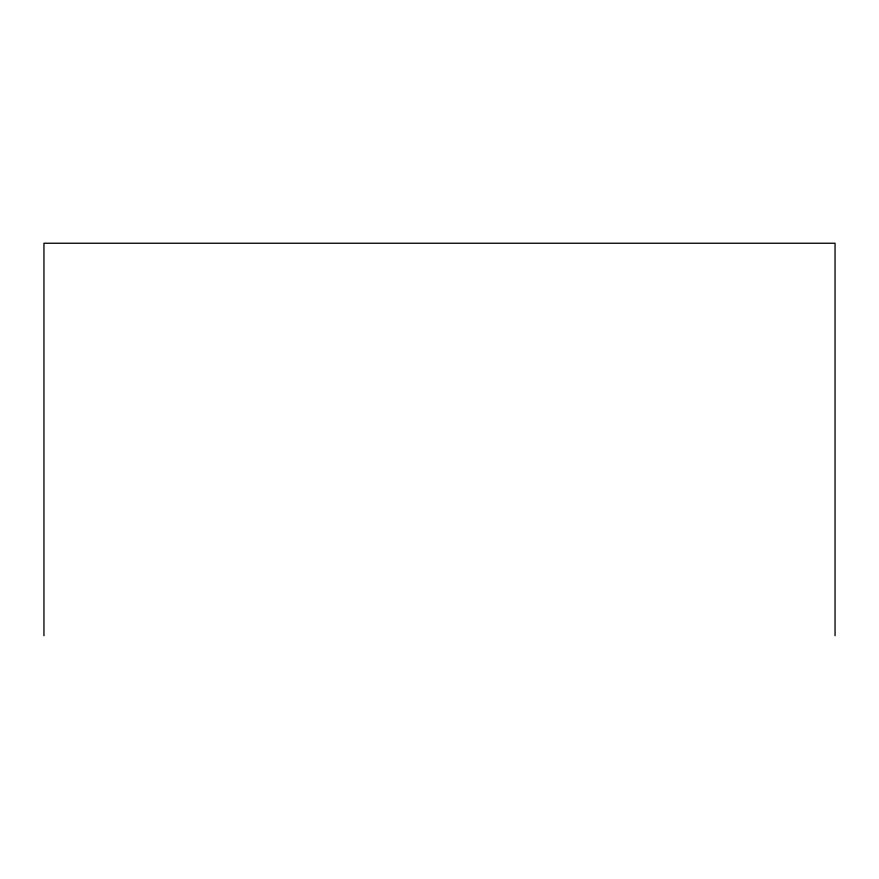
<?xml version="1.0" encoding="UTF-8"?>
<svg xmlns="http://www.w3.org/2000/svg" width="879" height="879" viewBox="0 0 879 879"><rect width="100%" height="100%" fill="white"/><g stroke="black" fill="none" stroke-linecap="round" stroke-linejoin="round"><path stroke-width="1.32" d="M835.05 635.759L835.05 243.241L43.95 243.241L43.95 635.759"/></g></svg>
